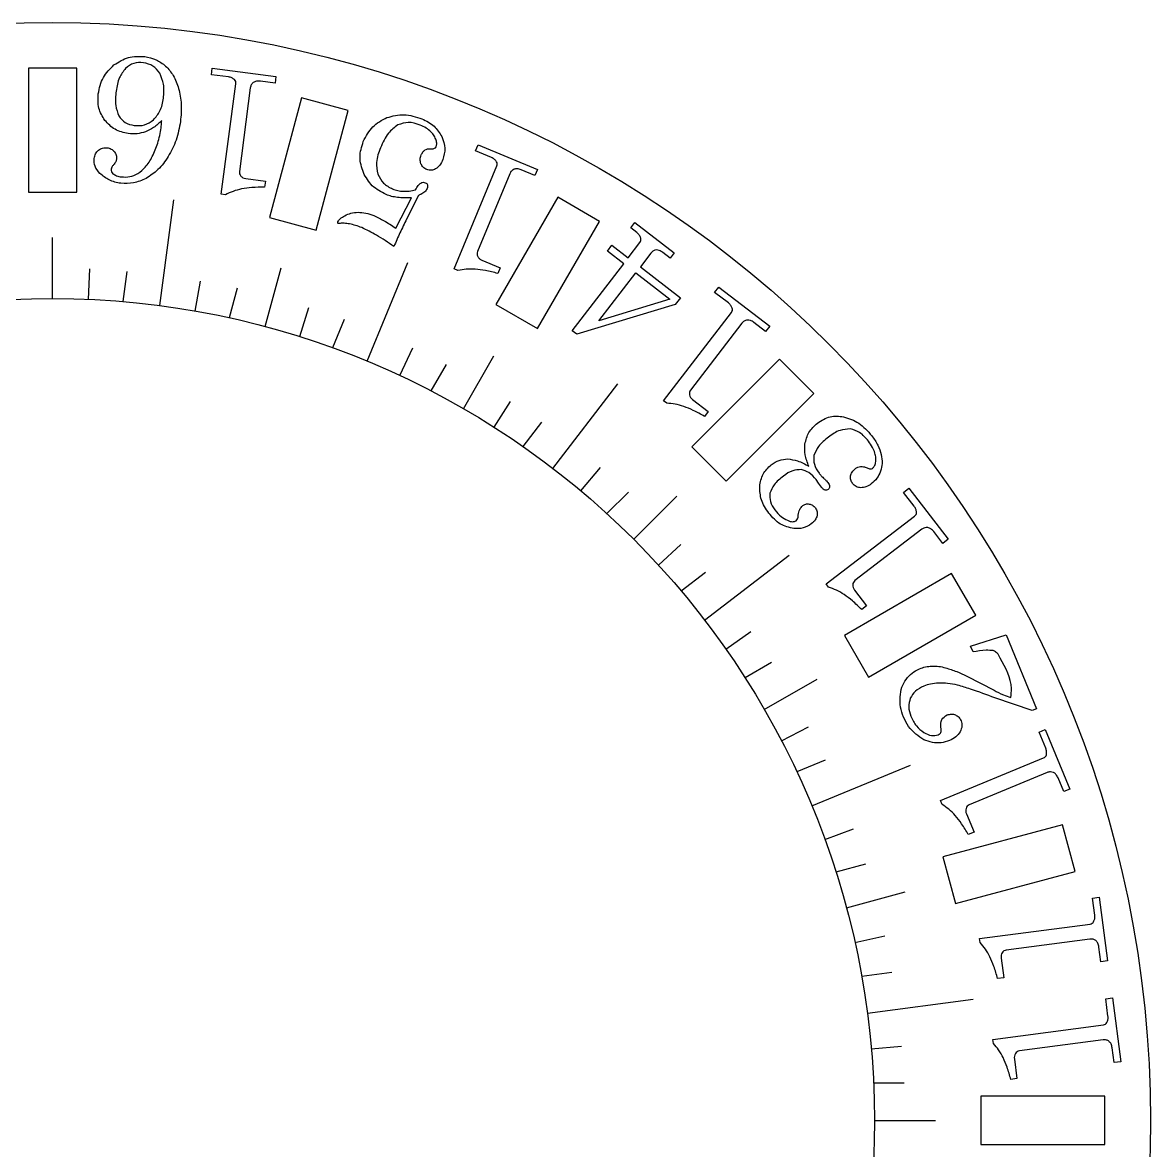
# Model space of a CAD drawing. Header units: millimetres. Extents: x -72 to 72, y -72 to 72.
# Drawn here: x -2 to 72, y -2 to 72 of the extents above; entities that cross this region are included whole.
import ezdxf

# ---------------------------------------------------------------- set-up
doc = ezdxf.new("R2010")
doc.units = ezdxf.units.MM
doc.layers.get('0').update_dxf_attribs({"linetype": 'CONTINUOUS'})

msp = doc.modelspace()

# ---------------------------------------------------------------- linework, layer by layer
for p, q in [((10.417, 68.604), (10.474, 69.039)), ((10.474, 69.039), (14.657, 68.489)), ((11.544, 68.455), (10.417, 68.604)), ((14.599, 68.053), (13.635, 68.18)), ((14.657, 68.489), (14.599, 68.053)), ((11.069, 60.764), (12.023, 68.014)), ((12.973, 67.735), (12.252, 62.257)), ((27.744, 63.6), (27.913, 64.006)), ((27.913, 64.006), (31.81, 62.392)), ((28.795, 63.165), (27.744, 63.6)), ((26.345, 55.859), (29.144, 62.615)), ((31.642, 61.986), (30.743, 62.358)), ((31.81, 62.392), (31.642, 61.986)), ((12.676, 61.794), (13.965, 61.624)), ((13.965, 61.624), (13.913, 61.223)), ((29.989, 62.1), (27.875, 56.995)), ((11.338, 60.729), (11.069, 60.764)), ((7.037, 53.454), (7.951, 60.394)), ((22.509, 58.539), (23.542, 60.534)), ((24.012, 60.669), (23.227, 59.129)), ((37.93, 58.549), (38.198, 58.898)), ((38.326, 58.246), (37.93, 58.549)), ((38.198, 58.898), (40.778, 56.918)), ((0, 53.916), (0, 57.916)), ((36.397, 57.022), (36.7, 57.417)), ((37.466, 56.202), (36.397, 57.022)), ((36.7, 57.417), (37.77, 56.597)), ((37.77, 56.597), (38.529, 57.587)), ((20.633, 49.811), (23.311, 56.279)), ((28.164, 56.438), (29.366, 55.94)), ((39.255, 56.897), (38.56, 55.991)), ((40.51, 56.569), (40.032, 56.937)), ((40.778, 56.918), (40.51, 56.569)), ((2.352, 53.864), (2.439, 55.862)), ((4.873, 55.703), (4.612, 53.72)), ((13.954, 52.078), (14.99, 55.942)), ((26.596, 55.755), (26.345, 55.859)), ((29.366, 55.94), (29.211, 55.566)), ((34.092, 51.804), (37.466, 56.202)), ((38.56, 55.991), (41.191, 53.972)), ((9.362, 53.096), (9.71, 55.066)), ((12.102, 54.59), (11.585, 52.658)), ((43.434, 54.326), (43.702, 54.674)), ((44.336, 53.634), (43.434, 54.326)), ((43.702, 54.674), (47.049, 52.106)), ((16.213, 51.42), (16.814, 53.328)), ((40.849, 53.526), (34.394, 51.572)), ((41.191, 53.972), (40.849, 53.526)), ((19.124, 52.543), (18.359, 50.696)), ((40.079, 47.21), (44.531, 53.012)), ((34.394, 51.572), (34.092, 51.804)), ((45.214, 52.295), (41.851, 47.911)), ((46.781, 51.757), (46.01, 52.349)), ((47.049, 52.106), (46.781, 51.757)), ((22.786, 48.864), (23.631, 50.677)), ((25.819, 49.598), (24.819, 47.866)), ((26.958, 46.692), (28.958, 50.156)), ((32.822, 42.774), (37.083, 48.328)), ((28.969, 45.472), (30.043, 47.159)), ((40.294, 47.045), (40.079, 47.21)), ((41.986, 47.298), (43.018, 46.506)), ((43.018, 46.506), (42.772, 46.186)), ((32.072, 45.803), (30.854, 44.217)), ((34.656, 41.302), (35.942, 42.834)), ((50.257, 41.807), (50.095, 42.037)), ((50.444, 41.544), (50.257, 41.807)), ((55.831, 41.203), (56.18, 41.47)), ((56.18, 41.47), (58.748, 38.123)), ((37.776, 41.225), (36.362, 39.811)), ((38.124, 38.124), (40.952, 40.952)), ((56.523, 40.301), (55.831, 41.203)), ((50.749, 35.198), (56.55, 39.65)), ((57.025, 38.781), (52.642, 35.417)), ((58.399, 37.856), (57.807, 38.627)), ((39.751, 36.425), (41.225, 37.776)), ((58.748, 38.123), (58.399, 37.856)), ((42.774, 32.822), (48.328, 37.083)), ((42.834, 35.942), (41.247, 34.724)), ((50.914, 34.983), (50.749, 35.198)), ((52.613, 34.79), (53.405, 33.758)), ((53.405, 33.758), (53.084, 33.511)), ((44.165, 30.925), (45.803, 32.072)), ((60.23, 31.104), (62.549, 31.859)), ((62.549, 31.859), (64.557, 27.011)), ((60.385, 30.731), (60.23, 31.104)), ((47.159, 30.043), (45.427, 29.043)), ((46.692, 26.958), (50.156, 28.958)), ((59.969, 29.147), (61.762, 28.217)), ((64.265, 26.89), (61.821, 27.723)), ((64.557, 27.011), (64.265, 26.89)), ((47.824, 24.895), (49.598, 25.819)), ((64.721, 25.468), (65.127, 25.636)), ((65.156, 24.418), (64.721, 25.468)), ((65.127, 25.636), (66.741, 21.739)), ((58.258, 20.984), (65.013, 23.782)), ((50.677, 23.631), (48.829, 22.866)), ((49.811, 20.633), (56.279, 23.311)), ((65.247, 22.82), (60.142, 20.705)), ((66.335, 21.571), (65.963, 22.469)), ((66.741, 21.739), (66.335, 21.571)), ((58.361, 20.733), (58.258, 20.984)), ((59.953, 20.106), (60.451, 18.905)), ((50.664, 18.44), (52.543, 19.124)), ((60.451, 18.905), (60.077, 18.75)), ((53.328, 16.814), (51.396, 16.296)), ((52.078, 13.954), (55.942, 14.99)), ((68.22, 14.591), (68.655, 14.648)), ((68.368, 13.464), (68.22, 14.591)), ((68.655, 14.648), (69.206, 10.466)), ((60.816, 11.932), (68.066, 12.886)), ((52.638, 11.669), (54.59, 12.102)), ((60.851, 11.663), (60.816, 11.932)), ((68.043, 11.896), (62.564, 11.175)), ((68.77, 10.408), (68.643, 11.373)), ((62.226, 10.646), (62.396, 9.356)), ((69.206, 10.466), (68.77, 10.408)), ((55.066, 9.71), (53.083, 9.449)), ((62.396, 9.356), (61.995, 9.304)), ((53.454, 7.037), (60.394, 7.951)), ((69.091, 7.974), (69.526, 8.032)), ((69.239, 6.847), (69.091, 7.974)), ((69.526, 8.032), (70.077, 3.849)), ((61.687, 5.315), (68.937, 6.27)), ((61.722, 5.046), (61.687, 5.315)), ((68.914, 5.28), (63.436, 4.558)), ((53.71, 4.699), (55.703, 4.873)), ((69.641, 3.792), (69.514, 4.756)), ((63.097, 4.029), (63.267, 2.74)), ((70.077, 3.849), (69.641, 3.792)), ((55.862, 2.439), (53.862, 2.439)), ((63.267, 2.74), (62.866, 2.687)), ((53.916, 0), (57.916, 0))]:
    msp.add_line(p, q)
for points in [[(1.587, 60.895), (1.587, 69.025), (-1.588, 69.025), (-1.588, 60.895)], [(17.294, 58.409), (19.398, 66.262), (16.332, 67.084), (14.227, 59.231)], [(31.822, 51.943), (35.887, 58.984), (33.138, 60.571), (29.073, 53.53)], [(40.502, 53.873), (35.843, 52.451), (38.257, 55.596)], [(44.182, 41.937), (49.931, 47.686), (47.686, 49.931), (41.937, 44.182)], [(53.53, 29.073), (60.571, 33.138), (58.984, 35.887), (51.943, 31.822)], [(59.231, 14.227), (67.084, 16.332), (66.262, 19.398), (58.409, 17.294)], [(60.895, -1.588), (69.025, -1.588), (69.025, 1.587), (60.895, 1.587)]]:
    msp.add_lwpolyline(points, close=True)
for radius in [72.025, 53.916]:
    msp.add_circle((0, 0), radius)
for points, knots in [([(4.029, 69.244), (4.334, 69.44), (4.948, 69.835), (5.678, 69.804), (6.045, 69.788)], [0, 0, 0, 0, 0.1059302, 0.2134352, 0.2134352, 0.2134352, 0.2134352]), ([(6.045, 69.788), (6.302, 69.737), (6.807, 69.637), (7.216, 69.326), (7.418, 69.173)], [0, 0, 0, 0, 0.0772192, 0.1522078, 0.1522078, 0.1522078, 0.1522078]), ([(2.994, 67.347), (3.073, 67.724), (3.228, 68.461), (3.766, 68.987), (4.029, 69.244)], [0, 0, 0, 0, 0.1127315, 0.2204871, 0.2204871, 0.2204871, 0.2204871]), ([(4.792, 69.019), (4.643, 68.825), (4.305, 68.386), (4.218, 67.836), (4.17, 67.529)], [0, 0, 0, 0, 0.072327, 0.1637577, 0.1637577, 0.1637577, 0.1637577]), ([(5.964, 69.391), (5.744, 69.399), (5.309, 69.414), (4.963, 69.15), (4.792, 69.019)], [0, 0, 0, 0, 0.0637497, 0.126387, 0.126387, 0.126387, 0.126387]), ([(7.03, 68.695), (6.893, 68.875), (6.619, 69.233), (6.181, 69.339), (5.964, 69.391)], [0, 0, 0, 0, 0.0658405, 0.1308887, 0.1308887, 0.1308887, 0.1308887]), ([(7.418, 69.173), (7.599, 68.974), (7.988, 68.548), (8.171, 67.998), (8.268, 67.705)], [0, 0, 0, 0, 0.0796703, 0.171326, 0.171326, 0.171326, 0.171326]), ([(7.27, 67.056), (7.301, 67.37), (7.358, 67.938), (7.132, 68.461), (7.03, 68.695)], [0, 0, 0, 0, 0.0926811, 0.168083, 0.168083, 0.168083, 0.168083]), ([(11.94, 68.279), (11.884, 68.323), (11.766, 68.414), (11.62, 68.441), (11.544, 68.455)], [0, 0, 0, 0, 0.02102955, 0.04394207, 0.04394207, 0.04394207, 0.04394207]), ([(12.023, 68.014), (12.026, 68.065), (12.031, 68.164), (11.969, 68.242), (11.94, 68.279)], [0, 0, 0, 0, 0.01479502, 0.02863678, 0.02863678, 0.02863678, 0.02863678]), ([(13.169, 68.097), (13.119, 68.049), (13.016, 67.95), (12.988, 67.809), (12.973, 67.735)], [0, 0, 0, 0, 0.02005035, 0.04196494, 0.04196494, 0.04196494, 0.04196494]), ([(13.635, 68.18), (13.544, 68.189), (13.38, 68.206), (13.234, 68.13), (13.169, 68.097)], [0, 0, 0, 0, 0.02675548, 0.04824991, 0.04824991, 0.04824991, 0.04824991]), ([(3.43, 65.608), (3.27, 65.869), (2.944, 66.402), (2.977, 67.028), (2.994, 67.347)], [0, 0, 0, 0, 0.0895231, 0.1830517, 0.1830517, 0.1830517, 0.1830517]), ([(4.17, 67.529), (4.132, 67.207), (4.065, 66.647), (4.264, 66.122), (4.348, 65.898)], [0, 0, 0, 0, 0.0954205, 0.1661893, 0.1661893, 0.1661893, 0.1661893]), ([(8.268, 67.705), (8.341, 67.365), (8.496, 66.65), (8.425, 65.921), (8.388, 65.538)], [0, 0, 0, 0, 0.1034979, 0.2181954, 0.2181954, 0.2181954, 0.2181954]), ([(6.613, 65.638), (6.775, 65.825), (7.127, 66.233), (7.219, 66.767), (7.27, 67.056)], [0, 0, 0, 0, 0.0727339, 0.1588521, 0.1588521, 0.1588521, 0.1588521]), ([(4.348, 65.898), (4.474, 65.737), (4.732, 65.405), (5.144, 65.315), (5.356, 65.269)], [0, 0, 0, 0, 0.0593777, 0.1221914, 0.1221914, 0.1221914, 0.1221914]), ([(21.935, 65.791), (22.307, 65.89), (23.081, 66.097), (23.84, 65.84), (24.235, 65.707)], [0, 0, 0, 0, 0.1128999, 0.234682, 0.234682, 0.234682, 0.234682]), ([(4.961, 64.742), (4.658, 64.808), (4.057, 64.939), (3.637, 65.387), (3.43, 65.608)], [0, 0, 0, 0, 0.0909344, 0.179726, 0.179726, 0.179726, 0.179726]), ([(5.356, 65.269), (5.589, 65.26), (6.05, 65.241), (6.427, 65.507), (6.613, 65.638)], [0, 0, 0, 0, 0.0678842, 0.1343443, 0.1343443, 0.1343443, 0.1343443]), ([(7.16, 65.599), (6.991, 65.435), (6.675, 65.13), (6.278, 64.944), (6.094, 64.859)], [0, 0, 0, 0, 0.0702283, 0.1306284, 0.1306284, 0.1306284, 0.1306284]), ([(6.538, 63.231), (6.672, 63.522), (6.951, 64.127), (7.06, 64.784), (7.116, 65.126)], [0, 0, 0, 0, 0.0955245, 0.1988964, 0.1988964, 0.1988964, 0.1988964]), ([(7.116, 65.126), (7.123, 65.191), (7.141, 65.349), (7.153, 65.507), (7.16, 65.599)], [0, 0, 0, 0, 0.01978033, 0.04749723, 0.04749723, 0.04749723, 0.04749723]), ([(8.388, 65.538), (8.314, 65.12), (8.172, 64.308), (7.779, 63.583), (7.588, 63.232)], [0, 0, 0, 0, 0.1262845, 0.2455213, 0.2455213, 0.2455213, 0.2455213]), ([(20.384, 64.22), (20.564, 64.571), (20.916, 65.259), (21.6, 65.616), (21.935, 65.791)], [0, 0, 0, 0, 0.1151272, 0.2256821, 0.2256821, 0.2256821, 0.2256821]), ([(22.645, 65.307), (22.427, 65.139), (21.919, 64.747), (21.663, 64.154), (21.516, 63.815)], [0, 0, 0, 0, 0.0812062, 0.1898073, 0.1898073, 0.1898073, 0.1898073]), ([(24.122, 65.297), (23.861, 65.387), (23.367, 65.556), (22.876, 65.387), (22.645, 65.307)], [0, 0, 0, 0, 0.0802442, 0.1515349, 0.1515349, 0.1515349, 0.1515349]), ([(24.817, 64.854), (24.717, 64.941), (24.507, 65.123), (24.254, 65.238), (24.122, 65.297)], [0, 0, 0, 0, 0.039508, 0.08279672, 0.08279672, 0.08279672, 0.08279672]), ([(24.235, 65.707), (24.52, 65.568), (25.066, 65.302), (25.385, 64.788), (25.538, 64.543)], [0, 0, 0, 0, 0.0930445, 0.1779325, 0.1779325, 0.1779325, 0.1779325]), ([(6.094, 64.859), (5.912, 64.805), (5.542, 64.696), (5.157, 64.726), (4.961, 64.742)], [0, 0, 0, 0, 0.0564576, 0.1146932, 0.1146932, 0.1146932, 0.1146932]), ([(25.166, 64.31), (25.129, 64.405), (25.05, 64.609), (24.898, 64.769), (24.817, 64.854)], [0, 0, 0, 0, 0.03010968, 0.06516699, 0.06516699, 0.06516699, 0.06516699]), ([(25.538, 64.543), (25.633, 64.289), (25.82, 63.79), (25.672, 63.28), (25.599, 63.03)], [0, 0, 0, 0, 0.0791751, 0.1550526, 0.1550526, 0.1550526, 0.1550526]), ([(2.725, 63.104), (2.747, 63.214), (2.791, 63.428), (2.945, 63.582), (3.019, 63.656)], [0, 0, 0, 0, 0.03298021, 0.06382561, 0.06382561, 0.06382561, 0.06382561]), ([(3.019, 63.656), (3.104, 63.712), (3.275, 63.824), (3.478, 63.816), (3.58, 63.813)], [0, 0, 0, 0, 0.02980918, 0.05958591, 0.05958591, 0.05958591, 0.05958591]), ([(3.58, 63.813), (3.672, 63.793), (3.855, 63.753), (3.986, 63.621), (4.052, 63.555)], [0, 0, 0, 0, 0.02759943, 0.05472612, 0.05472612, 0.05472612, 0.05472612]), ([(20.387, 62.183), (20.279, 62.52), (20.063, 63.198), (20.277, 63.878), (20.384, 64.22)], [0, 0, 0, 0, 0.1033531, 0.2081702, 0.2081702, 0.2081702, 0.2081702]), ([(21.516, 63.815), (21.394, 63.497), (21.176, 62.932), (21.288, 62.34), (21.337, 62.081)], [0, 0, 0, 0, 0.0996578, 0.1773429, 0.1773429, 0.1773429, 0.1773429]), ([(24.187, 63.342), (24.219, 63.412), (24.275, 63.538), (24.38, 63.628), (24.427, 63.668)], [0, 0, 0, 0, 0.02254207, 0.04088203, 0.04088203, 0.04088203, 0.04088203]), ([(24.427, 63.668), (24.485, 63.694), (24.617, 63.754), (24.762, 63.751), (24.844, 63.749)], [0, 0, 0, 0, 0.0188084, 0.04298331, 0.04298331, 0.04298331, 0.04298331]), ([(24.844, 63.749), (24.922, 63.745), (25.049, 63.739), (25.136, 63.828), (25.17, 63.861)], [0, 0, 0, 0, 0.02209586, 0.03585687, 0.03585687, 0.03585687, 0.03585687]), ([(25.17, 63.861), (25.186, 63.928), (25.223, 64.077), (25.186, 64.227), (25.166, 64.31)], [0, 0, 0, 0, 0.02018623, 0.0454972, 0.0454972, 0.0454972, 0.0454972]), ([(3.099, 62.132), (2.972, 62.279), (2.729, 62.559), (2.726, 62.928), (2.725, 63.104)], [0, 0, 0, 0, 0.0561288, 0.1071821, 0.1071821, 0.1071821, 0.1071821]), ([(4.198, 63.075), (4.182, 63.013), (4.146, 62.874), (4.056, 62.761), (4.007, 62.698)], [0, 0, 0, 0, 0.01907675, 0.04266028, 0.04266028, 0.04266028, 0.04266028]), ([(4.052, 63.555), (4.103, 63.482), (4.204, 63.337), (4.2, 63.161), (4.198, 63.075)], [0, 0, 0, 0, 0.02623598, 0.05138878, 0.05138878, 0.05138878, 0.05138878]), ([(5.591, 62.118), (5.765, 62.251), (6.16, 62.552), (6.403, 62.988), (6.538, 63.231)], [0, 0, 0, 0, 0.0650517, 0.147566, 0.147566, 0.147566, 0.147566]), ([(7.588, 63.232), (7.379, 62.928), (6.987, 62.354), (6.405, 61.978), (6.132, 61.801)], [0, 0, 0, 0, 0.1092803, 0.2059386, 0.2059386, 0.2059386, 0.2059386]), ([(24.161, 62.767), (24.138, 62.859), (24.089, 63.053), (24.154, 63.243), (24.187, 63.342)], [0, 0, 0, 0, 0.02811298, 0.0587575, 0.0587575, 0.0587575, 0.0587575]), ([(25.599, 63.03), (25.54, 62.898), (25.431, 62.657), (25.223, 62.495), (25.129, 62.423)], [0, 0, 0, 0, 0.04285276, 0.0778722, 0.0778722, 0.0778722, 0.0778722]), ([(29.132, 62.893), (29.089, 62.949), (28.999, 63.068), (28.865, 63.132), (28.795, 63.165)], [0, 0, 0, 0, 0.02102955, 0.04394207, 0.04394207, 0.04394207, 0.04394207]), ([(4.007, 62.698), (3.962, 62.645), (3.887, 62.554), (3.852, 62.442), (3.837, 62.396)], [0, 0, 0, 0, 0.02070619, 0.03499055, 0.03499055, 0.03499055, 0.03499055]), ([(3.837, 62.396), (3.838, 62.342), (3.839, 62.23), (3.918, 62.15), (3.959, 62.108)], [0, 0, 0, 0, 0.01545601, 0.03233989, 0.03233989, 0.03233989, 0.03233989]), ([(12.252, 62.257), (12.251, 62.202), (12.248, 62.09), (12.315, 62.001), (12.348, 61.955)], [0, 0, 0, 0, 0.01603183, 0.03252807, 0.03252807, 0.03252807, 0.03252807]), ([(21.878, 60.741), (21.552, 60.908), (20.909, 61.239), (20.559, 61.871), (20.387, 62.183)], [0, 0, 0, 0, 0.1073408, 0.2117028, 0.2117028, 0.2117028, 0.2117028]), ([(24.55, 62.38), (24.463, 62.425), (24.292, 62.513), (24.204, 62.683), (24.161, 62.767)], [0, 0, 0, 0, 0.02867373, 0.05604104, 0.05604104, 0.05604104, 0.05604104]), ([(25.129, 62.423), (25.034, 62.38), (24.846, 62.295), (24.648, 62.352), (24.55, 62.38)], [0, 0, 0, 0, 0.03024412, 0.05975717, 0.05975717, 0.05975717, 0.05975717]), ([(29.144, 62.615), (29.159, 62.664), (29.19, 62.758), (29.151, 62.849), (29.132, 62.893)], [0, 0, 0, 0, 0.01479502, 0.02863678, 0.02863678, 0.02863678, 0.02863678]), ([(30.272, 62.398), (30.212, 62.365), (30.086, 62.296), (30.023, 62.167), (29.989, 62.1)], [0, 0, 0, 0, 0.02005035, 0.04196494, 0.04196494, 0.04196494, 0.04196494]), ([(30.743, 62.358), (30.658, 62.391), (30.503, 62.449), (30.343, 62.414), (30.272, 62.398)], [0, 0, 0, 0, 0.02675548, 0.04824991, 0.04824991, 0.04824991, 0.04824991]), ([(4.479, 61.478), (4.212, 61.53), (3.696, 61.631), (3.294, 61.969), (3.099, 62.132)], [0, 0, 0, 0, 0.0799649, 0.1549305, 0.1549305, 0.1549305, 0.1549305]), ([(3.959, 62.108), (4.035, 62.058), (4.205, 61.948), (4.406, 61.916), (4.516, 61.899)], [0, 0, 0, 0, 0.02701119, 0.06014193, 0.06014193, 0.06014193, 0.06014193]), ([(6.132, 61.801), (5.86, 61.679), (5.334, 61.443), (4.758, 61.466), (4.479, 61.478)], [0, 0, 0, 0, 0.0878873, 0.1705004, 0.1705004, 0.1705004, 0.1705004]), ([(4.516, 61.899), (4.703, 61.89), (5.079, 61.872), (5.419, 62.035), (5.591, 62.118)], [0, 0, 0, 0, 0.0550753, 0.1112494, 0.1112494, 0.1112494, 0.1112494]), ([(12.348, 61.955), (12.393, 61.915), (12.487, 61.83), (12.611, 61.806), (12.676, 61.794)], [0, 0, 0, 0, 0.01771495, 0.03712672, 0.03712672, 0.03712672, 0.03712672]), ([(21.337, 62.081), (21.445, 61.87), (21.663, 61.441), (22.092, 61.22), (22.31, 61.107)], [0, 0, 0, 0, 0.0691228, 0.1408045, 0.1408045, 0.1408045, 0.1408045]), ([(23.807, 61.046), (23.861, 61.149), (23.951, 61.319), (24.095, 61.446), (24.152, 61.496)], [0, 0, 0, 0, 0.03467793, 0.05711501, 0.05711501, 0.05711501, 0.05711501]), ([(24.152, 61.496), (24.202, 61.519), (24.299, 61.564), (24.403, 61.534), (24.454, 61.52)], [0, 0, 0, 0, 0.01584082, 0.03117358, 0.03117358, 0.03117358, 0.03117358]), ([(24.454, 61.52), (24.486, 61.503), (24.551, 61.47), (24.581, 61.404), (24.595, 61.372)], [0, 0, 0, 0, 0.0107444, 0.02099832, 0.02099832, 0.02099832, 0.02099832]), ([(12.4, 61.106), (12.21, 61.061), (11.842, 60.975), (11.503, 60.809), (11.338, 60.729)], [0, 0, 0, 0, 0.0581427, 0.1130158, 0.1130158, 0.1130158, 0.1130158]), ([(13.913, 61.223), (13.632, 61.221), (13.125, 61.219), (12.624, 61.141), (12.4, 61.106)], [0, 0, 0, 0, 0.0840282, 0.1519513, 0.1519513, 0.1519513, 0.1519513]), ([(22.63, 60.55), (22.496, 60.57), (22.24, 60.609), (21.996, 60.698), (21.878, 60.741)], [0, 0, 0, 0, 0.04025866, 0.07769637, 0.07769637, 0.07769637, 0.07769637]), ([(22.31, 61.107), (22.422, 61.067), (22.648, 60.986), (22.888, 60.967), (23.009, 60.957)], [0, 0, 0, 0, 0.03530365, 0.07176502, 0.07176502, 0.07176502, 0.07176502]), ([(23.009, 60.957), (23.139, 60.958), (23.408, 60.959), (23.67, 61.016), (23.807, 61.046)], [0, 0, 0, 0, 0.03867301, 0.08044442, 0.08044442, 0.08044442, 0.08044442]), ([(24.156, 60.755), (24.128, 60.742), (24.077, 60.718), (24.032, 60.684), (24.012, 60.669)], [0, 0, 0, 0, 0.00935892, 0.01679653, 0.01679653, 0.01679653, 0.01679653]), ([(24.573, 61.134), (24.527, 61.057), (24.427, 60.889), (24.251, 60.802), (24.156, 60.755)], [0, 0, 0, 0, 0.02632886, 0.05742297, 0.05742297, 0.05742297, 0.05742297]), ([(24.595, 61.372), (24.602, 61.335), (24.617, 61.254), (24.588, 61.176), (24.573, 61.134)], [0, 0, 0, 0, 0.01114148, 0.02429654, 0.02429654, 0.02429654, 0.02429654]), ([(23.542, 60.534), (23.383, 60.525), (23.079, 60.509), (22.775, 60.537), (22.63, 60.55)], [0, 0, 0, 0, 0.04765443, 0.09136411, 0.09136411, 0.09136411, 0.09136411]), ([(18.717, 58.955), (18.764, 59.024), (18.881, 59.193), (19.061, 59.295), (19.168, 59.355)], [0, 0, 0, 0, 0.02469956, 0.06096184, 0.06096184, 0.06096184, 0.06096184]), ([(19.168, 59.355), (19.3, 59.417), (19.576, 59.546), (19.879, 59.565), (20.037, 59.576)], [0, 0, 0, 0, 0.04340539, 0.09029402, 0.09029402, 0.09029402, 0.09029402]), ([(20.037, 59.576), (20.208, 59.568), (20.566, 59.551), (20.903, 59.425), (21.079, 59.36)], [0, 0, 0, 0, 0.0510919, 0.1070593, 0.1070593, 0.1070593, 0.1070593]), ([(21.079, 59.36), (21.307, 59.253), (21.806, 59.019), (22.261, 58.708), (22.509, 58.539)], [0, 0, 0, 0, 0.0753335, 0.1650759, 0.1650759, 0.1650759, 0.1650759]), ([(18.738, 58.852), (18.724, 58.863), (18.692, 58.891), (18.708, 58.932), (18.717, 58.955)], [0, 0, 0, 0, 0.00491324, 0.01166583, 0.01166583, 0.01166583, 0.01166583]), ([(18.877, 58.851), (18.847, 58.848), (18.8, 58.842), (18.754, 58.849), (18.738, 58.852)], [0, 0, 0, 0, 0.00910683, 0.01397625, 0.01397625, 0.01397625, 0.01397625]), ([(19.488, 58.81), (19.372, 58.83), (19.17, 58.865), (18.965, 58.855), (18.877, 58.851)], [0, 0, 0, 0, 0.03505457, 0.06139622, 0.06139622, 0.06139622, 0.06139622]), ([(20.284, 58.573), (20.151, 58.624), (19.892, 58.725), (19.62, 58.782), (19.488, 58.81)], [0, 0, 0, 0, 0.04267986, 0.08317454, 0.08317454, 0.08317454, 0.08317454]), ([(22.389, 57.333), (22.014, 57.595), (21.344, 58.063), (20.608, 58.417), (20.284, 58.573)], [0, 0, 0, 0, 0.1370109, 0.2447195, 0.2447195, 0.2447195, 0.2447195]), ([(23.227, 59.129), (23.077, 58.829), (22.782, 58.238), (22.519, 57.631), (22.389, 57.333)], [0, 0, 0, 0, 0.1006855, 0.1982773, 0.1982773, 0.1982773, 0.1982773]), ([(38.588, 57.875), (38.559, 57.946), (38.502, 58.091), (38.385, 58.193), (38.326, 58.246)], [0, 0, 0, 0, 0.02260083, 0.04598926, 0.04598926, 0.04598926, 0.04598926]), ([(38.529, 57.587), (38.557, 57.632), (38.611, 57.72), (38.595, 57.823), (38.588, 57.875)], [0, 0, 0, 0, 0.01514187, 0.03022122, 0.03022122, 0.03022122, 0.03022122]), ([(27.875, 56.995), (27.86, 56.942), (27.828, 56.835), (27.869, 56.731), (27.89, 56.678)], [0, 0, 0, 0, 0.01603183, 0.03252807, 0.03252807, 0.03252807, 0.03252807]), ([(39.598, 57.107), (39.534, 57.093), (39.397, 57.062), (39.305, 56.954), (39.255, 56.897)], [0, 0, 0, 0, 0.01913641, 0.0411111, 0.0411111, 0.0411111, 0.0411111]), ([(40.032, 56.937), (39.958, 56.99), (39.828, 57.086), (39.668, 57.101), (39.598, 57.107)], [0, 0, 0, 0, 0.02663604, 0.04740709, 0.04740709, 0.04740709, 0.04740709]), ([(27.89, 56.678), (27.922, 56.628), (27.991, 56.522), (28.105, 56.466), (28.164, 56.438)], [0, 0, 0, 0, 0.01771495, 0.03712672, 0.03712672, 0.03712672, 0.03712672]), ([(27.719, 55.845), (27.525, 55.851), (27.147, 55.863), (26.776, 55.79), (26.596, 55.755)], [0, 0, 0, 0, 0.0581427, 0.1130158, 0.1130158, 0.1130158, 0.1130158]), ([(29.211, 55.566), (28.94, 55.637), (28.449, 55.766), (27.945, 55.82), (27.719, 55.845)], [0, 0, 0, 0, 0.0840282, 0.1519513, 0.1519513, 0.1519513, 0.1519513]), ([(44.591, 53.283), (44.564, 53.349), (44.508, 53.486), (44.395, 53.583), (44.336, 53.634)], [0, 0, 0, 0, 0.02102955, 0.04394207, 0.04394207, 0.04394207, 0.04394207]), ([(44.531, 53.012), (44.559, 53.055), (44.612, 53.138), (44.598, 53.235), (44.591, 53.283)], [0, 0, 0, 0, 0.01479502, 0.02863678, 0.02863678, 0.02863678, 0.02863678]), ([(45.564, 52.51), (45.498, 52.494), (45.359, 52.459), (45.264, 52.351), (45.214, 52.295)], [0, 0, 0, 0, 0.02005035, 0.04196494, 0.04196494, 0.04196494, 0.04196494]), ([(46.01, 52.349), (45.935, 52.403), (45.801, 52.499), (45.637, 52.507), (45.564, 52.51)], [0, 0, 0, 0, 0.02675548, 0.04824991, 0.04824991, 0.04824991, 0.04824991]), ([(41.851, 47.911), (41.822, 47.864), (41.764, 47.769), (41.777, 47.658), (41.783, 47.602)], [0, 0, 0, 0, 0.01603183, 0.03252807, 0.03252807, 0.03252807, 0.03252807]), ([(41.783, 47.602), (41.801, 47.544), (41.84, 47.424), (41.936, 47.341), (41.986, 47.298)], [0, 0, 0, 0, 0.01771495, 0.03712672, 0.03712672, 0.03712672, 0.03712672]), ([(41.403, 46.841), (41.217, 46.897), (40.855, 47.006), (40.478, 47.032), (40.294, 47.045)], [0, 0, 0, 0, 0.0581427, 0.1130158, 0.1130158, 0.1130158, 0.1130158]), ([(42.772, 46.186), (42.528, 46.324), (42.087, 46.576), (41.614, 46.759), (41.403, 46.841)], [0, 0, 0, 0, 0.0840282, 0.1519513, 0.1519513, 0.1519513, 0.1519513]), ([(50.178, 45.75), (50.446, 45.921), (50.972, 46.257), (51.592, 46.197), (51.896, 46.167)], [0, 0, 0, 0, 0.0925619, 0.1814494, 0.1814494, 0.1814494, 0.1814494]), ([(51.896, 46.167), (52.243, 46.052), (52.975, 45.808), (53.48, 45.221), (53.745, 44.912)], [0, 0, 0, 0, 0.1075638, 0.2272215, 0.2272215, 0.2272215, 0.2272215]), ([(49.357, 44.366), (49.421, 44.635), (49.552, 45.181), (49.968, 45.559), (50.178, 45.75)], [0, 0, 0, 0, 0.0810519, 0.1642887, 0.1642887, 0.1642887, 0.1642887]), ([(52.33, 45.366), (52.1, 45.352), (51.575, 45.319), (51.146, 45.007), (50.905, 44.831)], [0, 0, 0, 0, 0.067782, 0.1549851, 0.1549851, 0.1549851, 0.1549851]), ([(53.52, 44.562), (53.343, 44.776), (53.024, 45.163), (52.545, 45.303), (52.33, 45.366)], [0, 0, 0, 0, 0.0808547, 0.1465491, 0.1465491, 0.1465491, 0.1465491]), ([(50.905, 44.831), (50.664, 44.641), (50.246, 44.314), (50.039, 43.828), (49.952, 43.623)], [0, 0, 0, 0, 0.0902178, 0.1560336, 0.1560336, 0.1560336, 0.1560336]), ([(53.952, 43.782), (53.903, 43.909), (53.794, 44.189), (53.617, 44.43), (53.52, 44.562)], [0, 0, 0, 0, 0.04069695, 0.08951439, 0.08951439, 0.08951439, 0.08951439]), ([(53.745, 44.912), (53.889, 44.712), (54.16, 44.335), (54.298, 43.892), (54.363, 43.684)], [0, 0, 0, 0, 0.0733063, 0.138286, 0.138286, 0.138286, 0.138286]), ([(49.613, 42.916), (49.514, 43.165), (49.33, 43.632), (49.348, 44.133), (49.357, 44.366)], [0, 0, 0, 0, 0.0793829, 0.1487077, 0.1487077, 0.1487077, 0.1487077]), ([(53.994, 43.15), (54.007, 43.249), (54.036, 43.462), (53.981, 43.67), (53.952, 43.782)], [0, 0, 0, 0, 0.0296702, 0.06393192, 0.06393192, 0.06393192, 0.06393192]), ([(54.363, 43.684), (54.398, 43.491), (54.464, 43.122), (54.37, 42.76), (54.325, 42.588)], [0, 0, 0, 0, 0.0579966, 0.1108531, 0.1108531, 0.1108531, 0.1108531]), ([(46.389, 41.602), (46.438, 41.88), (46.535, 42.436), (46.947, 42.822), (47.152, 43.014)], [0, 0, 0, 0, 0.0825007, 0.1644336, 0.1644336, 0.1644336, 0.1644336]), ([(47.152, 43.014), (47.319, 43.125), (47.646, 43.343), (48.036, 43.376), (48.228, 43.393)], [0, 0, 0, 0, 0.0591153, 0.1157014, 0.1157014, 0.1157014, 0.1157014]), ([(48.228, 43.393), (48.443, 43.364), (48.935, 43.298), (49.369, 43.053), (49.613, 42.916)], [0, 0, 0, 0, 0.0646867, 0.1476911, 0.1476911, 0.1476911, 0.1476911]), ([(49.952, 43.623), (49.941, 43.427), (49.916, 43.004), (50.156, 42.652), (50.285, 42.464)], [0, 0, 0, 0, 0.0574889, 0.1236781, 0.1236781, 0.1236781, 0.1236781]), ([(53.789, 42.767), (53.833, 42.814), (53.935, 42.923), (53.973, 43.068), (53.994, 43.15)], [0, 0, 0, 0, 0.01920371, 0.04401046, 0.04401046, 0.04401046, 0.04401046]), ([(47.951, 42.276), (47.726, 42.099), (47.336, 41.793), (47.146, 41.338), (47.066, 41.146)], [0, 0, 0, 0, 0.0840503, 0.1455484, 0.1455484, 0.1455484, 0.1455484]), ([(49.112, 42.694), (48.922, 42.685), (48.494, 42.666), (48.145, 42.415), (47.951, 42.276)], [0, 0, 0, 0, 0.0559797, 0.1257735, 0.1257735, 0.1257735, 0.1257735]), ([(50.095, 42.037), (49.95, 42.211), (49.686, 42.528), (49.291, 42.642), (49.112, 42.694)], [0, 0, 0, 0, 0.065875, 0.1206175, 0.1206175, 0.1206175, 0.1206175]), ([(50.285, 42.464), (50.332, 42.406), (50.438, 42.277), (50.559, 42.161), (50.625, 42.097)], [0, 0, 0, 0, 0.02244274, 0.05005997, 0.05005997, 0.05005997, 0.05005997]), ([(52.485, 41.781), (52.433, 41.86), (52.334, 42.012), (52.343, 42.194), (52.348, 42.282)], [0, 0, 0, 0, 0.02739623, 0.05311928, 0.05311928, 0.05311928, 0.05311928]), ([(52.348, 42.282), (52.375, 42.369), (52.433, 42.557), (52.583, 42.684), (52.663, 42.752)], [0, 0, 0, 0, 0.02691937, 0.05765221, 0.05765221, 0.05765221, 0.05765221]), ([(52.663, 42.752), (52.718, 42.791), (52.824, 42.865), (52.951, 42.889), (53.01, 42.901)], [0, 0, 0, 0, 0.02013205, 0.03818358, 0.03818358, 0.03818358, 0.03818358]), ([(53.01, 42.901), (53.075, 42.9), (53.221, 42.897), (53.356, 42.841), (53.431, 42.81)], [0, 0, 0, 0, 0.01934831, 0.0433593, 0.0433593, 0.0433593, 0.0433593]), ([(53.431, 42.81), (53.503, 42.775), (53.62, 42.719), (53.743, 42.754), (53.789, 42.767)], [0, 0, 0, 0, 0.02304096, 0.03712559, 0.03712559, 0.03712559, 0.03712559]), ([(54.325, 42.588), (54.254, 42.43), (54.11, 42.11), (53.845, 41.879), (53.711, 41.762)], [0, 0, 0, 0, 0.0512689, 0.1040344, 0.1040344, 0.1040344, 0.1040344]), ([(46.99, 39.847), (46.796, 40.128), (46.432, 40.659), (46.403, 41.3), (46.389, 41.602)], [0, 0, 0, 0, 0.1001225, 0.1887892, 0.1887892, 0.1887892, 0.1887892]), ([(50.677, 41.351), (50.638, 41.37), (50.545, 41.415), (50.481, 41.497), (50.444, 41.544)], [0, 0, 0, 0, 0.01296407, 0.03069565, 0.03069565, 0.03069565, 0.03069565]), ([(50.625, 42.097), (50.675, 42.049), (50.758, 41.968), (50.833, 41.88), (50.863, 41.844)], [0, 0, 0, 0, 0.02082194, 0.03476569, 0.03476569, 0.03476569, 0.03476569]), ([(50.863, 41.844), (50.894, 41.801), (50.951, 41.722), (50.965, 41.627), (50.971, 41.583)], [0, 0, 0, 0, 0.01570765, 0.02858375, 0.02858375, 0.02858375, 0.02858375]), ([(50.971, 41.583), (50.968, 41.546), (50.962, 41.472), (50.909, 41.42), (50.883, 41.394)], [0, 0, 0, 0, 0.01100338, 0.02146696, 0.02146696, 0.02146696, 0.02146696]), ([(53.021, 41.506), (52.915, 41.521), (52.704, 41.55), (52.557, 41.705), (52.485, 41.781)], [0, 0, 0, 0, 0.03118193, 0.06189513, 0.06189513, 0.06189513, 0.06189513]), ([(53.711, 41.762), (53.599, 41.683), (53.39, 41.537), (53.138, 41.516), (53.021, 41.506)], [0, 0, 0, 0, 0.04021068, 0.07474655, 0.07474655, 0.07474655, 0.07474655]), ([(47.066, 41.146), (47.057, 40.961), (47.037, 40.56), (47.266, 40.228), (47.388, 40.049)], [0, 0, 0, 0, 0.054217, 0.1171761, 0.1171761, 0.1171761, 0.1171761]), ([(50.883, 41.394), (50.851, 41.374), (50.787, 41.333), (50.713, 41.345), (50.677, 41.351)], [0, 0, 0, 0, 0.01114683, 0.02175299, 0.02175299, 0.02175299, 0.02175299]), ([(47.388, 40.049), (47.513, 39.895), (47.741, 39.614), (48.061, 39.445), (48.205, 39.369)], [0, 0, 0, 0, 0.0587386, 0.1072784, 0.1072784, 0.1072784, 0.1072784]), ([(48.922, 39.712), (48.939, 39.841), (48.972, 40.08), (49.136, 40.253), (49.211, 40.333)], [0, 0, 0, 0, 0.03810006, 0.0700687, 0.0700687, 0.0700687, 0.0700687]), ([(49.211, 40.333), (49.276, 40.374), (49.407, 40.455), (49.561, 40.444), (49.638, 40.439)], [0, 0, 0, 0, 0.02249308, 0.0450151, 0.0450151, 0.0450151, 0.0450151]), ([(49.638, 40.439), (49.715, 40.417), (49.875, 40.371), (49.985, 40.245), (50.042, 40.18)], [0, 0, 0, 0, 0.02352232, 0.04890291, 0.04890291, 0.04890291, 0.04890291]), ([(50.042, 40.18), (50.092, 40.101), (50.19, 39.943), (50.168, 39.758), (50.157, 39.666)], [0, 0, 0, 0, 0.02716335, 0.05412456, 0.05412456, 0.05412456, 0.05412456]), ([(56.679, 39.896), (56.67, 39.967), (56.651, 40.114), (56.567, 40.237), (56.523, 40.301)], [0, 0, 0, 0, 0.02102955, 0.04394207, 0.04394207, 0.04394207, 0.04394207]), ([(48.631, 38.824), (48.325, 38.898), (47.668, 39.057), (47.226, 39.572), (46.99, 39.847)], [0, 0, 0, 0, 0.0922653, 0.1977928, 0.1977928, 0.1977928, 0.1977928]), ([(48.205, 39.369), (48.323, 39.32), (48.515, 39.241), (48.709, 39.302), (48.784, 39.325)], [0, 0, 0, 0, 0.036706, 0.05959191, 0.05959191, 0.05959191, 0.05959191]), ([(48.784, 39.325), (48.815, 39.369), (48.898, 39.483), (48.913, 39.625), (48.922, 39.712)], [0, 0, 0, 0, 0.01604759, 0.04166574, 0.04166574, 0.04166574, 0.04166574]), ([(50.157, 39.666), (50.121, 39.571), (50.042, 39.362), (49.87, 39.219), (49.776, 39.141)], [0, 0, 0, 0, 0.0300397, 0.06578796, 0.06578796, 0.06578796, 0.06578796]), ([(56.55, 39.65), (56.588, 39.684), (56.662, 39.75), (56.673, 39.849), (56.679, 39.896)], [0, 0, 0, 0, 0.01479502, 0.02863678, 0.02863678, 0.02863678, 0.02863678]), ([(49.776, 39.141), (49.604, 39.034), (49.254, 38.815), (48.841, 38.821), (48.631, 38.824)], [0, 0, 0, 0, 0.059642, 0.1210761, 0.1210761, 0.1210761, 0.1210761]), ([(57.419, 38.898), (57.35, 38.899), (57.207, 38.902), (57.087, 38.822), (57.025, 38.781)], [0, 0, 0, 0, 0.02005035, 0.04196494, 0.04196494, 0.04196494, 0.04196494]), ([(57.807, 38.627), (57.749, 38.698), (57.645, 38.826), (57.488, 38.876), (57.419, 38.898)], [0, 0, 0, 0, 0.02675548, 0.04824991, 0.04824991, 0.04824991, 0.04824991]), ([(51.932, 34.499), (51.766, 34.601), (51.445, 34.8), (51.088, 34.923), (50.914, 34.983)], [0, 0, 0, 0, 0.0581427, 0.1130158, 0.1130158, 0.1130158, 0.1130158]), ([(52.642, 35.417), (52.602, 35.379), (52.521, 35.302), (52.504, 35.191), (52.496, 35.135)], [0, 0, 0, 0, 0.01603183, 0.03252807, 0.03252807, 0.03252807, 0.03252807]), ([(52.496, 35.135), (52.499, 35.075), (52.505, 34.949), (52.576, 34.844), (52.613, 34.79)], [0, 0, 0, 0, 0.01771495, 0.03712672, 0.03712672, 0.03712672, 0.03712672]), ([(53.084, 33.511), (52.885, 33.709), (52.524, 34.066), (52.115, 34.365), (51.932, 34.499)], [0, 0, 0, 0, 0.0840282, 0.1519513, 0.1519513, 0.1519513, 0.1519513]), ([(61.717, 30.821), (61.559, 30.833), (61.112, 30.865), (60.67, 30.784), (60.385, 30.731)], [0, 0, 0, 0, 0.0474876, 0.1339977, 0.1339977, 0.1339977, 0.1339977]), ([(62.167, 30.331), (62.113, 30.45), (62.016, 30.665), (61.809, 30.773), (61.717, 30.821)], [0, 0, 0, 0, 0.03796887, 0.06825935, 0.06825935, 0.06825935, 0.06825935]), ([(55.994, 28.937), (56.116, 29.084), (56.361, 29.378), (56.704, 29.548), (56.876, 29.633)], [0, 0, 0, 0, 0.0566002, 0.1134363, 0.1134363, 0.1134363, 0.1134363]), ([(56.876, 29.633), (57.005, 29.679), (57.269, 29.773), (57.549, 29.795), (57.692, 29.806)], [0, 0, 0, 0, 0.04089979, 0.08375489, 0.08375489, 0.08375489, 0.08375489]), ([(57.692, 29.806), (57.841, 29.806), (58.142, 29.805), (58.434, 29.731), (58.582, 29.693)], [0, 0, 0, 0, 0.04442195, 0.0900314, 0.0900314, 0.0900314, 0.0900314]), ([(58.582, 29.693), (58.829, 29.616), (59.304, 29.468), (59.753, 29.251), (59.969, 29.147)], [0, 0, 0, 0, 0.0773868, 0.1492625, 0.1492625, 0.1492625, 0.1492625]), ([(62.863, 27.749), (62.884, 27.946), (62.981, 28.854), (62.525, 29.683), (62.167, 30.331)], [0, 0, 0, 0, 0.0588581, 0.2713859, 0.2713859, 0.2713859, 0.2713859]), ([(55.603, 27.79), (55.629, 28.003), (55.68, 28.413), (55.892, 28.768), (55.994, 28.937)], [0, 0, 0, 0, 0.0637243, 0.1224408, 0.1224408, 0.1224408, 0.1224408]), ([(57.163, 28.496), (56.962, 28.4), (56.584, 28.219), (56.369, 27.861), (56.268, 27.694)], [0, 0, 0, 0, 0.0651459, 0.1225383, 0.1225383, 0.1225383, 0.1225383]), ([(58.125, 28.691), (57.95, 28.678), (57.62, 28.652), (57.308, 28.546), (57.163, 28.496)], [0, 0, 0, 0, 0.05252771, 0.09854345, 0.09854345, 0.09854345, 0.09854345]), ([(59.369, 28.56), (59.152, 28.606), (58.742, 28.693), (58.323, 28.692), (58.125, 28.691)], [0, 0, 0, 0, 0.0661789, 0.1253825, 0.1253825, 0.1253825, 0.1253825]), ([(61.821, 27.723), (61.29, 27.921), (60.48, 28.222), (59.653, 28.473), (59.369, 28.56)], [0, 0, 0, 0, 0.1698768, 0.2591149, 0.2591149, 0.2591149, 0.2591149]), ([(61.762, 28.217), (61.964, 28.114), (62.32, 27.931), (62.699, 27.804), (62.863, 27.749)], [0, 0, 0, 0, 0.0680959, 0.1198048, 0.1198048, 0.1198048, 0.1198048]), ([(55.825, 26.458), (55.748, 26.676), (55.595, 27.107), (55.601, 27.564), (55.603, 27.79)], [0, 0, 0, 0, 0.0687582, 0.1359701, 0.1359701, 0.1359701, 0.1359701]), ([(56.268, 27.694), (56.215, 27.507), (56.102, 27.111), (56.238, 26.72), (56.31, 26.513)], [0, 0, 0, 0, 0.0568007, 0.1207745, 0.1207745, 0.1207745, 0.1207745]), ([(58.696, 26.6), (58.787, 26.63), (58.964, 26.687), (59.142, 26.632), (59.23, 26.606)], [0, 0, 0, 0, 0.02776965, 0.05452305, 0.05452305, 0.05452305, 0.05452305]), ([(56.626, 25.343), (56.461, 25.504), (56.127, 25.828), (55.926, 26.247), (55.825, 26.458)], [0, 0, 0, 0, 0.0686073, 0.1381907, 0.1381907, 0.1381907, 0.1381907]), ([(56.31, 26.513), (56.415, 26.288), (56.613, 25.867), (56.985, 25.587), (57.16, 25.457)], [0, 0, 0, 0, 0.072987, 0.1373837, 0.1373837, 0.1373837, 0.1373837]), ([(58.284, 25.789), (58.274, 25.972), (58.254, 26.325), (58.552, 26.511), (58.696, 26.6)], [0, 0, 0, 0, 0.05060926, 0.09781197, 0.09781197, 0.09781197, 0.09781197]), ([(59.23, 26.606), (59.31, 26.561), (59.477, 26.468), (59.562, 26.298), (59.606, 26.21)], [0, 0, 0, 0, 0.02706011, 0.05575428, 0.05575428, 0.05575428, 0.05575428]), ([(59.606, 26.21), (59.636, 26.095), (59.699, 25.853), (59.595, 25.624), (59.54, 25.504)], [0, 0, 0, 0, 0.03455088, 0.07284219, 0.07284219, 0.07284219, 0.07284219]), ([(57.723, 24.793), (57.531, 24.843), (57.127, 24.95), (56.799, 25.208), (56.626, 25.343)], [0, 0, 0, 0, 0.0589312, 0.1239158, 0.1239158, 0.1239158, 0.1239158]), ([(57.16, 25.457), (57.325, 25.367), (57.624, 25.206), (57.953, 25.271), (58.099, 25.3)], [0, 0, 0, 0, 0.05449299, 0.09796014, 0.09796014, 0.09796014, 0.09796014]), ([(58.099, 25.3), (58.14, 25.319), (58.214, 25.354), (58.257, 25.424), (58.276, 25.456)], [0, 0, 0, 0, 0.01303054, 0.02400902, 0.02400902, 0.02400902, 0.02400902]), ([(58.276, 25.456), (58.286, 25.499), (58.312, 25.609), (58.294, 25.721), (58.284, 25.789)], [0, 0, 0, 0, 0.01324607, 0.03358213, 0.03358213, 0.03358213, 0.03358213]), ([(59.54, 25.504), (59.456, 25.384), (59.277, 25.129), (58.995, 24.995), (58.845, 24.924)], [0, 0, 0, 0, 0.04318289, 0.09191756, 0.09191756, 0.09191756, 0.09191756]), ([(58.845, 24.924), (58.661, 24.861), (58.296, 24.737), (57.913, 24.774), (57.723, 24.793)], [0, 0, 0, 0, 0.0575716, 0.1141272, 0.1141272, 0.1141272, 0.1141272]), ([(65.013, 23.782), (65.059, 23.805), (65.147, 23.851), (65.184, 23.942), (65.201, 23.987)], [0, 0, 0, 0, 0.01479502, 0.02863678, 0.02863678, 0.02863678, 0.02863678]), ([(65.201, 23.987), (65.211, 24.057), (65.231, 24.204), (65.182, 24.345), (65.156, 24.418)], [0, 0, 0, 0, 0.02102955, 0.04394207, 0.04394207, 0.04394207, 0.04394207]), ([(65.658, 22.831), (65.592, 22.85), (65.454, 22.89), (65.318, 22.844), (65.247, 22.82)], [0, 0, 0, 0, 0.02005035, 0.04196494, 0.04196494, 0.04196494, 0.04196494]), ([(65.963, 22.469), (65.925, 22.553), (65.857, 22.703), (65.719, 22.792), (65.658, 22.831)], [0, 0, 0, 0, 0.02675548, 0.04824991, 0.04824991, 0.04824991, 0.04824991]), ([(59.219, 20.002), (59.086, 20.144), (58.827, 20.419), (58.514, 20.63), (58.361, 20.733)], [0, 0, 0, 0, 0.0581427, 0.1130158, 0.1130158, 0.1130158, 0.1130158]), ([(60.077, 18.75), (59.935, 18.992), (59.679, 19.43), (59.361, 19.825), (59.219, 20.002)], [0, 0, 0, 0, 0.0840282, 0.1519513, 0.1519513, 0.1519513, 0.1519513]), ([(59.929, 20.471), (59.916, 20.412), (59.89, 20.288), (59.931, 20.169), (59.953, 20.106)], [0, 0, 0, 0, 0.01771495, 0.03712672, 0.03712672, 0.03712672, 0.03712672]), ([(60.142, 20.705), (60.094, 20.679), (59.996, 20.625), (59.951, 20.523), (59.929, 20.471)], [0, 0, 0, 0, 0.01603183, 0.03252807, 0.03252807, 0.03252807, 0.03252807]), ([(68.3, 13.036), (68.328, 13.101), (68.385, 13.238), (68.374, 13.387), (68.368, 13.464)], [0, 0, 0, 0, 0.02102963, 0.04394215, 0.04394215, 0.04394215, 0.04394215]), ([(68.066, 12.886), (68.116, 12.897), (68.213, 12.918), (68.272, 12.997), (68.3, 13.036)], [0, 0, 0, 0, 0.01479502, 0.02863678, 0.02863678, 0.02863678, 0.02863678]), ([(68.442, 11.801), (68.384, 11.837), (68.261, 11.911), (68.117, 11.901), (68.043, 11.896)], [0, 0, 0, 0, 0.02005035, 0.04196494, 0.04196494, 0.04196494, 0.04196494]), ([(61.491, 10.735), (61.399, 10.906), (61.22, 11.239), (60.972, 11.525), (60.851, 11.663)], [0, 0, 0, 0, 0.0581427, 0.1130159, 0.1130159, 0.1130159, 0.1130159]), ([(62.564, 11.175), (62.511, 11.162), (62.402, 11.136), (62.333, 11.048), (62.297, 11.004)], [0, 0, 0, 0, 0.01603183, 0.03252809, 0.03252809, 0.03252809, 0.03252809]), ([(68.643, 11.373), (68.629, 11.463), (68.602, 11.626), (68.491, 11.747), (68.442, 11.801)], [0, 0, 0, 0, 0.02675548, 0.04824991, 0.04824991, 0.04824991, 0.04824991]), ([(61.995, 9.304), (61.921, 9.574), (61.787, 10.064), (61.582, 10.528), (61.491, 10.735)], [0, 0, 0, 0, 0.0840281, 0.1519513, 0.1519513, 0.1519513, 0.1519513]), ([(62.297, 11.004), (62.27, 10.951), (62.213, 10.838), (62.222, 10.712), (62.226, 10.646)], [0, 0, 0, 0, 0.01771492, 0.03712669, 0.03712669, 0.03712669, 0.03712669]), ([(69.171, 6.419), (69.199, 6.484), (69.257, 6.621), (69.245, 6.77), (69.239, 6.847)], [0, 0, 0, 0, 0.02102955, 0.04394207, 0.04394207, 0.04394207, 0.04394207]), ([(68.937, 6.27), (68.987, 6.281), (69.084, 6.301), (69.143, 6.381), (69.171, 6.419)], [0, 0, 0, 0, 0.01479502, 0.02863678, 0.02863678, 0.02863678, 0.02863678]), ([(69.313, 5.185), (69.255, 5.22), (69.132, 5.294), (68.989, 5.285), (68.914, 5.28)], [0, 0, 0, 0, 0.02005035, 0.04196494, 0.04196494, 0.04196494, 0.04196494]), ([(69.514, 4.756), (69.5, 4.846), (69.473, 5.009), (69.362, 5.131), (69.313, 5.185)], [0, 0, 0, 0, 0.02675548, 0.04824991, 0.04824991, 0.04824991, 0.04824991]), ([(62.362, 4.118), (62.27, 4.29), (62.091, 4.623), (61.843, 4.908), (61.722, 5.046)], [0, 0, 0, 0, 0.0581427, 0.1130158, 0.1130158, 0.1130158, 0.1130158]), ([(63.436, 4.558), (63.382, 4.545), (63.274, 4.519), (63.204, 4.432), (63.168, 4.387)], [0, 0, 0, 0, 0.01603183, 0.03252807, 0.03252807, 0.03252807, 0.03252807]), ([(62.866, 2.687), (62.792, 2.958), (62.658, 3.447), (62.453, 3.911), (62.362, 4.118)], [0, 0, 0, 0, 0.0840282, 0.1519513, 0.1519513, 0.1519513, 0.1519513]), ([(63.168, 4.387), (63.141, 4.334), (63.084, 4.221), (63.093, 4.095), (63.097, 4.029)], [0, 0, 0, 0, 0.01771495, 0.03712672, 0.03712672, 0.03712672, 0.03712672])]:
    msp.add_open_spline(points, degree=3, knots=knots)

doc.saveas('drawing.dxf')
